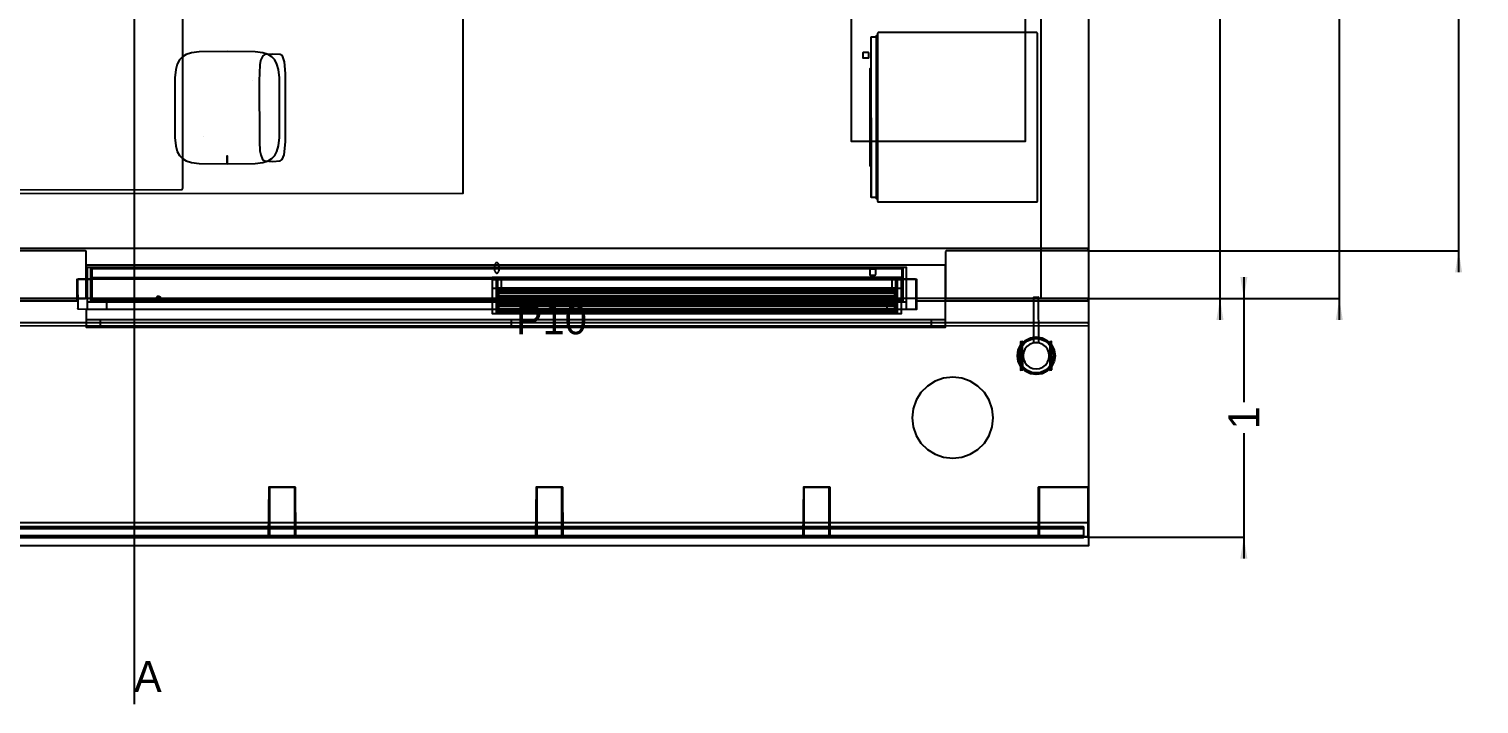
# Model space of a CAD drawing. Header units: metres. Extents: x 132.4 to 143.6, y -13.7 to 1.5.
# Drawn here: x 137.56 to 143.64, y -13.7 to -10.87 of the extents above; entities that cross this region are included whole.
import ezdxf

# ---------------------------------------------------------------- set-up
doc = ezdxf.new("R2010")
doc.units = ezdxf.units.M
for name, color, linetype in [('CORTE', 7, 'Continuous'), ('COTAS', 4, 'Continuous'), ('EJES', 3, 'Continuous'), ('TEXTOS', 7, 'Continuous'), ('VISTA', 8, 'Continuous')]:
    doc.layers.add(name, color=color, linetype=linetype)
doc.dimstyles.get("Standard").update_dxf_attribs({"dimtxt": 2.5, "dimasz": 2.5, "dimexe": 1.25, "dimexo": 0.625, "dimtad": 1, "dimcen": 2.5, "dimazin": 3, "dimtfac": 1, "dimtmove": 0, "dimatfit": 3})

# ---------------------------------------------------------------- blocks, each defined once
blk = doc.blocks.new('_CLOSEDFILLED')
at = {"color": 0, "linetype": 'BYBLOCK'}
blk.add_solid([(-1, 0.164), (0, 0), (-1, -0.164)], dxfattribs=at)
blk = doc.blocks.new('*D5')
for p, q in [((143.05, 0.09), (143.05, -5.87)), ((142, 0), (143.05, 0)), ((143.05, -6.13), (143.05, -12.09)), ((142, -12), (143.05, -12))]:
    blk.add_line(p, q)
at = {"layer": 'Defpoints'}
for p in [(142, 0), (143.05, 0), (142, -12)]:
    blk.add_point(p, dxfattribs=at)
at = {"layer": 'COTAS', "xscale": 0.09, "yscale": 0.09}
for p, rotation in [((143.05, 0), 270), ((143.05, -12), 90)]:
    blk.add_blockref('_CLOSEDFILLED', p, dxfattribs=dict(at, rotation=rotation))
at = {"layer": 'COTAS', "insert": (143.05, -6), "char_height": 0.13, "attachment_point": 5, "rotation": 90}
blk.add_mtext('12', dxfattribs=at)
blk = doc.blocks.new('*D7')
for p, q in [((142.55, -5.91), (142.55, -8.935)), ((142, -6), (142.55, -6)), ((142.55, -9.065), (142.55, -12.09)), ((142, -12), (142.55, -12))]:
    blk.add_line(p, q)
at = {"layer": 'Defpoints'}
for p in [(142, -6), (142.55, -6), (142, -12)]:
    blk.add_point(p, dxfattribs=at)
at = {"layer": 'COTAS', "xscale": 0.09, "yscale": 0.09}
for p, rotation in [((142.55, -6), 270), ((142.55, -12), 90)]:
    blk.add_blockref('_CLOSEDFILLED', p, dxfattribs=dict(at, rotation=rotation))
at = {"layer": 'COTAS', "insert": (142.55, -9), "char_height": 0.13, "attachment_point": 5, "rotation": 90}
blk.add_mtext('6', dxfattribs=at)
blk = doc.blocks.new('*D12')
for p, q in [((143.55, -8.98), (143.55, -10.175)), ((142, -9.07), (143.55, -9.07)), ((143.55, -10.695), (143.55, -11.89)), ((142, -11.8), (143.55, -11.8))]:
    blk.add_line(p, q)
at = {"layer": 'Defpoints'}
for p in [(142, -9.07), (143.55, -9.07), (142, -11.8)]:
    blk.add_point(p, dxfattribs=at)
at = {"layer": 'COTAS', "xscale": 0.09, "yscale": 0.09}
for p, rotation in [((143.55, -9.07), 270), ((143.55, -11.8), 90)]:
    blk.add_blockref('_CLOSEDFILLED', p, dxfattribs=dict(at, rotation=rotation))
at = {"layer": 'COTAS', "insert": (143.55, -10.435), "char_height": 0.13, "attachment_point": 5, "rotation": 90}
blk.add_mtext('2,73', dxfattribs=at)
blk = doc.blocks.new('*D14')
for p, q in [((142.65, -11.91), (142.65, -12.435)), ((142, -12), (142.65, -12)), ((142.65, -12.565), (142.65, -13.09)), ((142, -13), (142.65, -13))]:
    blk.add_line(p, q)
at = {"layer": 'Defpoints'}
for p in [(142, -12), (142.65, -12), (142, -13)]:
    blk.add_point(p, dxfattribs=at)
at = {"layer": 'COTAS', "xscale": 0.09, "yscale": 0.09}
for p, rotation in [((142.65, -12), 270), ((142.65, -13), 90)]:
    blk.add_blockref('_CLOSEDFILLED', p, dxfattribs=dict(at, rotation=rotation))
at = {"layer": 'COTAS', "insert": (142.65, -12.5), "char_height": 0.13, "attachment_point": 5, "rotation": 90}
blk.add_mtext('1', dxfattribs=at)

msp = doc.modelspace()

# ---------------------------------------------------------------- linework, layer by layer
at = {"layer": 'CORTE'}
for points in [[(141.8, -9.5632), (141.8, -11.9955), (141.8005, -11.997), (141.8008, -11.9981), (141.8011, -11.9984), (141.8013, -11.9987), (141.8017, -11.999), (141.8019, -11.9992), (141.8034, -11.9997), (141.8045, -12), (141.918, -12), (141.9955, -12), (141.997, -11.9995), (141.9981, -11.9992), (141.9984, -11.9989), (141.9987, -11.9987), (141.9989, -11.9984), (141.9992, -11.9981), (141.9995, -11.997), (142, -11.9955), (142, -9.5632)], [(137.4445, -12), (137.653, -12), (137.7955, -12), (137.797, -11.9995), (137.7981, -11.9992), (137.7984, -11.9989), (137.7987, -11.9987), (137.7989, -11.9984), (137.7992, -11.9981), (137.7995, -11.997), (137.8, -11.9955), (137.8, -11.918), (137.8, -11.8045), (137.7997, -11.8034), (137.7992, -11.8019), (137.799, -11.8017), (137.7987, -11.8013), (137.7984, -11.8011), (137.7981, -11.8008), (137.797, -11.8005), (137.7955, -11.8), (137.653, -11.8), (137.4445, -11.8)]]:
    msp.add_lwpolyline(points, dxfattribs=at)
msp.add_lwpolyline([(141.401, -11.8017), (141.4008, -11.8019), (141.4003, -11.8034), (141.4, -11.8045), (141.4, -11.918), (141.4, -11.9955), (141.4005, -11.997), (141.4008, -11.9981), (141.4011, -11.9984), (141.4013, -11.9987), (141.4017, -11.999), (141.4019, -11.9992), (141.4034, -11.9997), (141.4045, -12), (141.7556, -12), (141.9955, -12), (141.997, -11.9995), (141.9981, -11.9992), (141.9984, -11.9989), (141.9987, -11.9987), (141.9989, -11.9984), (141.9992, -11.9981), (141.9995, -11.997), (142, -11.9955), (142, -11.918), (142, -11.8045), (141.9997, -11.8034), (141.9992, -11.8019), (141.999, -11.8017), (141.9987, -11.8013), (141.9984, -11.8011), (141.9981, -11.8008), (141.997, -11.8005), (141.9955, -11.8), (141.7556, -11.8), (141.4045, -11.8), (141.4034, -11.8003), (141.4019, -11.8008), (141.4017, -11.801), (141.4013, -11.8013), (141.401, -11.8017)], close=True, dxfattribs=at)
at = {"layer": 'EJES'}
msp.add_line((138, 0.5), (138, -13.7), dxfattribs=at)
at = {"layer": 'VISTA'}
for points in [[(141.735, -8.885), (141.377, -10.0888), (141.0327, -8.885), (141.005, -8.885), (141.005, -11.34), (141.735, -11.34), (141.735, -8.885)], [(136.9212, -11.5595), (139.3795, -11.5588), (139.3788, -9.4205), (136.9205, -9.4212), (136.9212, -11.5595)], [(137.2965, -11.5416), (137.303, -11.545), (138.2016, -11.5435), (138.205, -11.537), (138.2035, -9.8784), (138.197, -9.875), (137.303, -9.875), (137.2973, -9.8773), (137.295, -9.883), (137.2965, -11.5416)], [(141.108, -11.575), (141.111, -11.572), (141.111, -10.908), (141.108, -10.905), (141.09, -10.905), (141.087, -10.908), (141.0879, -11.5741), (141.108, -11.575)], [(141.0895, -11.575), (141.1085, -11.575), (141.1103, -11.5743), (141.111, -11.5725), (141.111, -10.9075), (141.1103, -10.9057), (141.1085, -10.905), (141.0895, -10.905), (141.0877, -10.9057), (141.087, -10.9075), (141.087, -11.5725), (141.0877, -11.5743), (141.0895, -11.575)], [(141.1105, -10.905), (141.1145, -10.905), (141.1149, -10.9049), (141.115, -10.9045), (141.115, -10.8995), (141.1149, -10.8991), (141.1145, -10.899), (141.1105, -10.899), (141.1101, -10.8991), (141.11, -10.8995), (141.11, -10.9045), (141.1101, -10.9049), (141.1105, -10.905)], [(141.11, -11.5745), (141.1145, -11.575), (141.115, -10.9055), (141.1105, -10.9051), (141.11, -11.5745)], [(141.11, -11.5745), (141.1145, -11.575), (141.115, -10.9055), (141.1105, -10.9051), (141.11, -11.5745)], [(141.118, -11.595), (141.782, -11.595), (141.7841, -11.5941), (141.785, -11.592), (141.785, -10.888), (141.7841, -10.8859), (141.782, -10.885), (141.118, -10.885), (141.1159, -10.8859), (141.115, -10.888), (141.115, -11.592), (141.1159, -11.5941), (141.118, -11.595)], [(138.2024, -11.4135), (138.2186, -11.4231), (138.2405, -11.4298), (138.2729, -11.4337), (138.39, -11.435), (138.39, -11.4018), (138.39, -11.435), (138.5071, -11.4337), (138.5395, -11.4298), (138.5614, -11.4231), (138.5776, -11.4135), (138.5899, -11.4004), (138.5989, -11.3831), (138.6051, -11.3597), (138.6088, -11.3251), (138.61, -11.2), (138.6088, -11.0749), (138.6051, -11.0403), (138.5989, -11.0169), (138.5899, -10.9996), (138.5776, -10.9865), (138.5614, -10.9769), (138.5395, -10.9702), (138.5071, -10.9663), (138.39, -10.965), (138.2729, -10.9663), (138.2405, -10.9702), (138.2186, -10.9769), (138.2024, -10.9865), (138.1901, -10.9996), (138.1811, -11.0169), (138.1749, -11.0403), (138.1712, -11.0749), (138.1712, -11.3251), (138.1749, -11.3597), (138.1811, -11.3831), (138.1901, -11.4004), (138.2024, -11.4135)], [(138.5252, -11.3437), (138.5274, -11.3803), (138.5308, -11.3976), (138.5385, -11.4168), (138.5475, -11.4229), (138.5802, -11.425), (138.6125, -11.4229), (138.621, -11.4168), (138.6296, -11.3976), (138.635, -11.3437), (138.635, -11.0563), (138.6304, -11.0079), (138.6215, -10.9832), (138.6124, -10.9771), (138.5798, -10.975), (138.5475, -10.9771), (138.539, -10.9832), (138.5304, -11.0024), (138.5275, -11.0197), (138.5243, -11.0874), (138.5252, -11.3437)], [(141.0539, -10.9696), (141.0538, -10.9697), (141.0537, -10.9701), (141.0535, -10.9707), (141.0535, -10.9782), (141.0535, -10.9893), (141.0536, -10.9897), (141.0538, -10.9903), (141.0539, -10.9904), (141.054, -10.9905), (141.0541, -10.9906), (141.0542, -10.9907), (141.0546, -10.9908), (141.0552, -10.991), (141.0639, -10.991), (141.0768, -10.991), (141.0772, -10.9909), (141.0778, -10.9907), (141.0779, -10.9906), (141.078, -10.9905), (141.0781, -10.9904), (141.0782, -10.9903), (141.0784, -10.9897), (141.0785, -10.9893), (141.0785, -10.9782), (141.0785, -10.9707), (141.0783, -10.9701), (141.0782, -10.9697), (141.0781, -10.9696), (141.078, -10.9695), (141.0779, -10.9694), (141.0778, -10.9693), (141.0772, -10.9691), (141.0768, -10.969), (141.0639, -10.969), (141.0552, -10.969), (141.0546, -10.9692), (141.0542, -10.9693), (141.0541, -10.9694), (141.054, -10.9695), (141.0539, -10.9696)], [(141.1125, -11.4996), (141.1151, -11.5), (141.1155, -10.9804), (141.1129, -10.9804), (141.1125, -11.4996)], [(141.1125, -11.4996), (141.1151, -11.5), (141.1155, -10.9804), (141.1129, -10.9804), (141.1125, -11.4996)], [(141.1125, -11.4996), (141.1151, -11.5), (141.1155, -10.9804), (141.1129, -10.9804), (141.1125, -11.4996)], [(141.087, -11.443), (141.087, -11.037), (141.085, -11.035), (141.083, -11.037), (141.0836, -11.4444), (141.087, -11.443)], [(138.4978, -11.0849), (138.4978, -11.0849), (138.4978, -11.0849), (138.4978, -11.0849)], [(138.2901, -11.3214), (138.2901, -11.3214), (138.2901, -11.3214), (138.2901, -11.3214)], [(138.5802, -11.425), (138.5802, -11.425), (138.5802, -11.425), (138.5802, -11.425)], [(141.1105, -11.581), (141.1145, -11.581), (141.1149, -11.5809), (141.115, -11.5805), (141.115, -11.5755), (141.1149, -11.5751), (141.1145, -11.575), (141.1105, -11.575), (141.1101, -11.5751), (141.11, -11.5755), (141.11, -11.5805), (141.1101, -11.5809), (141.1105, -11.581)], [(137.819, -11.9185), (137.819, -11.8695), (141.221, -11.8695), (141.221, -11.9185), (141.278, -11.9185), (141.278, -12.0455), (137.8, -12.0455), (137.8, -12.1), (141.4, -12.1), (141.4, -11.86), (137.8, -11.86), (137.8, -11.9185), (137.819, -11.9185)], [(137.804, -11.8705), (137.804, -12.0135), (137.819, -12.0135), (137.819, -11.8705), (137.804, -11.8705)], [(137.819, -12.0135), (137.822, -12.0135), (137.822, -11.8705), (137.819, -11.8705), (137.819, -12.0135)], [(137.819, -11.8765), (137.819, -12.0075), (137.825, -12.0075), (137.825, -11.8765), (137.819, -11.8765)], [(137.822, -11.8735), (141.218, -11.8735), (141.218, -11.8705), (137.822, -11.8705), (137.822, -11.8735)], [(137.822, -11.9115), (141.218, -11.9115), (141.218, -11.8735), (137.822, -11.8735), (137.822, -11.9115)], [(139.531, -11.8715), (139.5308, -11.8688), (139.5307, -11.8666), (139.5303, -11.8641), (139.5299, -11.862), (139.5292, -11.8597), (139.5286, -11.8578), (139.5276, -11.8559), (139.5269, -11.8543), (139.5257, -11.8529), (139.5248, -11.8517), (139.5235, -11.8508), (139.5224, -11.8501), (139.5211, -11.8497), (139.52, -11.8495), (139.5187, -11.8498), (139.5176, -11.8501), (139.5163, -11.8509), (139.5152, -11.8517), (139.5141, -11.8531), (139.5131, -11.8543), (139.5122, -11.8562), (139.5114, -11.8578), (139.5107, -11.8601), (139.5101, -11.862), (139.5096, -11.8645), (139.5093, -11.8666), (139.5091, -11.8693), (139.509, -11.8715), (139.5092, -11.8742), (139.5093, -11.8764), (139.5097, -11.8789), (139.5101, -11.881), (139.5108, -11.8833), (139.5114, -11.8852), (139.5124, -11.8871), (139.5131, -11.8887), (139.5143, -11.8901), (139.5152, -11.8913), (139.5165, -11.8922), (139.5176, -11.8929), (139.5189, -11.8933), (139.52, -11.8935), (139.5213, -11.8932), (139.5224, -11.8929), (139.5237, -11.8921), (139.5248, -11.8913), (139.5259, -11.8899), (139.5269, -11.8887), (139.5278, -11.8868), (139.5286, -11.8852), (139.5293, -11.8829), (139.5299, -11.881), (139.5304, -11.8785), (139.5307, -11.8764), (139.5309, -11.8737), (139.531, -11.8715)], [(141.0834, -11.8774), (141.0825, -11.8795), (141.0825, -11.8985), (141.0834, -11.9006), (141.0855, -11.9015), (141.1045, -11.9015), (141.1066, -11.9006), (141.1075, -11.8985), (141.1075, -11.8795), (141.1066, -11.8774), (141.1045, -11.8765), (141.0855, -11.8765), (141.0834, -11.8774)], [(141.218, -12.0135), (141.221, -12.0135), (141.221, -11.8705), (141.218, -11.8705), (141.218, -12.0135)], [(141.221, -11.8705), (141.221, -12.0135), (141.236, -12.0135), (141.236, -11.8705), (141.221, -11.8705)], [(141.273, -12.0445), (141.2758, -12.0433), (141.277, -12.0405), (141.277, -11.9235), (141.2758, -11.9207), (141.273, -11.9195), (137.767, -11.9195), (137.7642, -11.9207), (137.763, -11.9235), (137.7642, -12.0433), (141.273, -12.0445)], [(137.7647, -11.9212), (137.7645, -11.9217), (137.7645, -11.921), (137.7647, -11.9212)], [(137.805, -11.9209), (137.8047, -11.9212), (137.8044, -11.9223), (137.804, -11.9235), (137.804, -11.9815), (137.804, -12.0405), (137.8044, -12.0416), (137.8047, -12.0428), (137.805, -12.0431), (137.8052, -12.0433), (137.8054, -12.0435), (137.8057, -12.0438), (137.8068, -12.0441), (137.808, -12.0445), (137.8447, -12.0445), (137.882, -12.0445), (137.8831, -12.0441), (137.8843, -12.0438), (137.8846, -12.0435), (137.8848, -12.0433), (137.885, -12.0431), (137.8853, -12.0428), (137.8856, -12.0416), (137.886, -12.0405), (137.886, -12.0105), (137.822, -12.0105), (137.822, -11.9195), (137.808, -11.9195), (137.8068, -11.9199), (137.8057, -11.9202), (137.8054, -11.9205), (137.8052, -11.9207), (137.805, -11.9209)], [(139.5006, -11.9121), (139.5, -11.9135), (139.5, -11.9545), (139.5006, -11.9559), (139.502, -11.9565), (139.538, -11.9565), (139.5394, -11.9559), (139.54, -11.9545), (139.54, -11.9135), (139.5394, -11.9121), (139.538, -11.9115), (139.502, -11.9115), (139.5006, -11.9121)], [(139.5, -11.9215), (139.5, -12.0075), (139.518, -12.0075), (139.518, -11.9215), (139.5, -11.9215)], [(139.518, -11.9625), (141.197, -11.9625), (141.197, -11.9565), (139.518, -11.9565), (139.518, -11.9625)], [(139.518, -11.9565), (139.518, -11.9625), (139.53, -11.9625), (139.53, -11.9565), (139.518, -11.9565)], [(141.193, -11.9565), (141.195, -11.9545), (141.195, -11.9135), (141.193, -11.9115), (139.522, -11.9115), (139.52, -11.9135), (139.52, -11.9545), (139.522, -11.9565), (141.193, -11.9565)], [(139.52, -11.9755), (141.195, -11.9755), (141.195, -11.9215), (139.52, -11.9215), (139.52, -11.9755)], [(139.52, -11.9645), (141.195, -11.9645), (141.195, -11.9625), (139.52, -11.9625), (139.52, -11.9645)], [(139.52, -11.9625), (139.52, -11.9645), (139.53, -11.9645), (139.53, -11.9625), (139.52, -11.9625)], [(141.195, -11.9735), (141.195, -11.969), (141.195, -11.9645), (140.3509, -11.9645), (139.52, -11.9645), (139.52, -11.969), (139.52, -11.9735), (140.3641, -11.9735), (141.195, -11.9735)], [(139.5225, -12.0015), (141.1925, -12.0015), (141.1925, -11.9215), (139.5225, -11.9215), (139.5225, -12.0015)], [(141.154, -12.0405), (141.1544, -12.0416), (141.1547, -12.0428), (141.155, -12.0431), (141.1552, -12.0433), (141.1554, -12.0435), (141.1945, -12.0435), (141.1945, -12.0445), (141.1947, -12.0445), (141.232, -12.0445), (141.2331, -12.0441), (141.2343, -12.0438), (141.2346, -12.0435), (141.2348, -12.0433), (141.235, -12.0431), (141.2353, -12.0428), (141.2356, -12.0416), (141.236, -12.0405), (141.236, -11.9815), (141.236, -11.9235), (141.2356, -11.9223), (141.2353, -11.9212), (141.235, -11.9209), (141.2348, -11.9207), (141.2346, -11.9205), (141.2343, -11.9202), (141.2331, -11.9199), (141.232, -11.9195), (141.218, -11.9195), (141.218, -12.0105), (141.154, -12.0105), (141.154, -12.0175), (141.197, -12.0175), (141.197, -12.0305), (141.154, -12.0305), (141.154, -12.0405)], [(141.1756, -11.9121), (141.175, -11.9135), (141.175, -11.9545), (141.1756, -11.9559), (141.177, -11.9565), (141.213, -11.9565), (141.2144, -11.9559), (141.215, -11.9545), (141.215, -11.9135), (141.2144, -11.9121), (141.213, -11.9115), (141.177, -11.9115), (141.1756, -11.9121)], [(141.185, -11.9565), (141.185, -11.9625), (141.197, -11.9625), (141.197, -11.9565), (141.185, -11.9565)], [(141.185, -11.9625), (141.185, -11.9645), (141.195, -11.9645), (141.195, -11.9625), (141.185, -11.9625)], [(141.197, -11.9215), (141.197, -12.0075), (141.215, -12.0075), (141.215, -11.9215), (141.197, -11.9215)], [(141.2755, -11.921), (141.2755, -11.9217), (141.2753, -11.9212), (141.2755, -11.921)], [(141.9955, -13), (142, -12.9955), (142, -12.0045), (141.9955, -12), (133.0045, -12), (133, -12.0045), (133, -12.9955), (133.0019, -12.9992), (141.9955, -13)], [(137.822, -12.0105), (141.218, -12.0105), (141.218, -12.0075), (137.822, -12.0075), (137.822, -12.0105)], [(137.822, -12.0135), (141.218, -12.0135), (141.218, -12.0105), (137.822, -12.0105), (137.822, -12.0135)], [(138.0946, -12.0007), (138.0943, -11.9954), (138.098, -11.9906), (138.1041, -11.9898), (138.1089, -11.9935), (138.1094, -12.0007), (138.1051, -12.0052), (138.0988, -12.0052), (138.0946, -12.0007)], [(139.5, -12.0105), (139.5, -12.0625), (139.518, -12.0625), (139.518, -12.0105), (139.5, -12.0105)], [(139.518, -12.0075), (141.197, -12.0075), (141.197, -12.0015), (139.518, -12.0015), (139.518, -12.0075)], [(139.518, -12.0015), (139.518, -12.0075), (139.53, -12.0075), (139.53, -12.0015), (139.518, -12.0015)], [(139.518, -12.0075), (139.518, -12.0115), (139.53, -12.0115), (139.53, -12.0075), (139.518, -12.0075)], [(139.518, -12.0175), (141.197, -12.0175), (141.197, -12.0115), (139.518, -12.0115), (139.518, -12.0175)], [(139.518, -12.0115), (139.518, -12.0175), (139.53, -12.0175), (139.53, -12.0115), (139.518, -12.0115)], [(139.52, -11.9755), (141.195, -11.9755), (141.195, -11.9735), (139.52, -11.9735), (139.52, -11.9755)], [(139.52, -11.9735), (139.52, -11.9755), (139.53, -11.9755), (139.53, -11.9735), (139.52, -11.9735)], [(139.52, -12.0305), (141.195, -12.0305), (141.195, -12.0105), (139.52, -12.0105), (139.52, -12.0305)], [(139.52, -12.0195), (141.195, -12.0195), (141.195, -12.0175), (139.52, -12.0175), (139.52, -12.0195)], [(139.52, -12.0175), (139.52, -12.0195), (139.53, -12.0195), (139.53, -12.0175), (139.52, -12.0175)], [(141.195, -12.0285), (141.195, -12.024), (141.195, -12.0195), (140.3509, -12.0195), (139.52, -12.0195), (139.52, -12.024), (139.52, -12.0285), (140.3641, -12.0285), (141.195, -12.0285)], [(139.52, -12.0305), (141.195, -12.0305), (141.195, -12.0285), (139.52, -12.0285), (139.52, -12.0305)], [(139.52, -12.0285), (139.52, -12.0305), (139.53, -12.0305), (139.53, -12.0285), (139.52, -12.0285)], [(139.5225, -11.9905), (141.1925, -11.9905), (141.1925, -11.9735), (139.5225, -11.9735), (139.5225, -11.9905)], [(139.5225, -11.9735), (139.5225, -11.9905), (139.5285, -11.9905), (139.5285, -11.9735), (139.5225, -11.9735)], [(139.5225, -11.9905), (141.1925, -11.9905), (141.1925, -11.9885), (139.5225, -11.9885), (139.5225, -11.9905)], [(139.5225, -11.9885), (139.5225, -11.9905), (139.5325, -11.9905), (139.5325, -11.9885), (139.5225, -11.9885)], [(141.1925, -11.9995), (141.1925, -11.995), (141.1925, -11.9905), (140.3509, -11.9905), (139.5225, -11.9905), (139.5225, -11.995), (139.5225, -11.9995), (140.3641, -11.9995), (141.1925, -11.9995)], [(139.5225, -12.0015), (141.1925, -12.0015), (141.1925, -11.9995), (139.5225, -11.9995), (139.5225, -12.0015)], [(139.5225, -11.9995), (139.5225, -12.0015), (139.5325, -12.0015), (139.5325, -11.9995), (139.5225, -11.9995)], [(139.5225, -12.0565), (141.1925, -12.0565), (141.1925, -12.0105), (139.5225, -12.0105), (139.5225, -12.0565)], [(139.5225, -12.0455), (141.1925, -12.0455), (141.1925, -12.0285), (139.5225, -12.0285), (139.5225, -12.0455)], [(139.5225, -12.0285), (139.5225, -12.0455), (139.5285, -12.0455), (139.5285, -12.0285), (139.5225, -12.0285)], [(140.9396, -12.0057), (140.9336, -12.0045), (140.9302, -11.9994), (140.9311, -11.9935), (140.9359, -11.9898), (140.942, -11.9906), (140.9457, -11.9954), (140.9447, -12.0022), (140.9396, -12.0057)], [(141.1825, -11.9885), (141.1825, -11.9905), (141.1925, -11.9905), (141.1925, -11.9885), (141.1825, -11.9885)], [(141.1825, -11.9995), (141.1825, -12.0015), (141.1925, -12.0015), (141.1925, -11.9995), (141.1825, -11.9995)], [(141.185, -11.9735), (141.185, -11.9755), (141.195, -11.9755), (141.195, -11.9735), (141.185, -11.9735)], [(141.185, -12.0015), (141.185, -12.0075), (141.197, -12.0075), (141.197, -12.0015), (141.185, -12.0015)], [(141.185, -12.0115), (141.185, -12.0175), (141.197, -12.0175), (141.197, -12.0115), (141.185, -12.0115)], [(141.185, -12.0175), (141.185, -12.0195), (141.195, -12.0195), (141.195, -12.0175), (141.185, -12.0175)], [(141.185, -12.0285), (141.185, -12.0305), (141.195, -12.0305), (141.195, -12.0285), (141.185, -12.0285)], [(141.1865, -11.9735), (141.1865, -11.9905), (141.1925, -11.9905), (141.1925, -11.9735), (141.1865, -11.9735)], [(141.1865, -12.0285), (141.1865, -12.0455), (141.1925, -12.0455), (141.1925, -12.0285), (141.1865, -12.0285)], [(141.197, -12.0105), (141.197, -12.0625), (141.215, -12.0625), (141.215, -12.0105), (141.197, -12.0105)], [(141.791, -12.184), (141.79, -11.995), (141.769, -11.996), (141.7693, -12.1847), (141.791, -12.184)], [(137.7645, -12.043), (137.7645, -12.0423), (137.7647, -12.0428), (137.7645, -12.043)], [(137.8, -12.09), (137.8, -12.12), (141.4, -12.12), (141.4, -12.09), (137.8, -12.09)], [(137.86, -12.12), (137.86, -12.1055), (137.86, -12.09), (137.831, -12.09), (137.8, -12.09), (137.8, -12.1045), (137.8, -12.12), (137.829, -12.12), (137.86, -12.12)], [(139.518, -12.0625), (141.197, -12.0625), (141.197, -12.0565), (139.518, -12.0565), (139.518, -12.0625)], [(139.518, -12.0565), (139.518, -12.0625), (139.53, -12.0625), (139.53, -12.0565), (139.518, -12.0565)], [(139.5225, -12.0455), (141.1925, -12.0455), (141.1925, -12.0435), (139.5225, -12.0435), (139.5225, -12.0455)], [(139.5225, -12.0435), (139.5225, -12.0455), (139.5325, -12.0455), (139.5325, -12.0435), (139.5225, -12.0435)], [(141.1925, -12.0545), (141.1925, -12.05), (141.1925, -12.0455), (140.3509, -12.0455), (139.5225, -12.0455), (139.5225, -12.05), (139.5225, -12.0545), (140.3641, -12.0545), (141.1925, -12.0545)], [(139.5225, -12.0565), (141.1925, -12.0565), (141.1925, -12.0545), (139.5225, -12.0545), (139.5225, -12.0565)], [(139.5225, -12.0545), (139.5225, -12.0565), (139.5325, -12.0565), (139.5325, -12.0545), (139.5225, -12.0545)], [(139.62, -12.12), (139.62, -12.1055), (139.62, -12.09), (139.6006, -12.09), (139.58, -12.09), (139.58, -12.1045), (139.58, -12.12), (139.5994, -12.12), (139.62, -12.12)], [(141.1825, -12.0435), (141.1825, -12.0455), (141.1925, -12.0455), (141.1925, -12.0435), (141.1825, -12.0435)], [(141.1825, -12.0545), (141.1825, -12.0565), (141.1925, -12.0565), (141.1925, -12.0545), (141.1825, -12.0545)], [(141.185, -12.0565), (141.185, -12.0625), (141.197, -12.0625), (141.197, -12.0565), (141.185, -12.0565)], [(141.2753, -12.0428), (141.2755, -12.0423), (141.2755, -12.043), (141.2753, -12.0428)], [(141.4, -12.12), (141.4, -12.1055), (141.4, -12.09), (141.371, -12.09), (141.34, -12.09), (141.34, -12.1045), (141.34, -12.12), (141.369, -12.12), (141.4, -12.12)], [(134.0005, -12.114), (142, -12.1135), (141.9995, -12.102), (134.0005, -12.1021), (134.0005, -12.114)], [(141.7556, -12.3151), (141.7336, -12.3039), (141.7161, -12.2864), (141.7049, -12.2644), (141.701, -12.24), (141.7049, -12.2156), (141.7161, -12.1936), (141.7336, -12.1761), (141.7556, -12.1649), (141.78, -12.161), (141.8044, -12.1649), (141.8264, -12.1761), (141.8439, -12.1936), (141.8551, -12.2156), (141.859, -12.24), (141.8551, -12.2644), (141.8439, -12.2864), (141.8264, -12.3039), (141.8044, -12.3151), (141.78, -12.319), (141.7556, -12.3151)], [(141.78, -12.161), (141.8044, -12.1649), (141.8264, -12.1761), (141.8439, -12.1936), (141.8551, -12.2156), (141.859, -12.24), (141.8551, -12.2644), (141.8439, -12.2864), (141.8264, -12.3039), (141.8044, -12.3151), (141.78, -12.319), (141.7556, -12.3151), (141.7336, -12.3039), (141.7161, -12.2864), (141.7049, -12.2644), (141.701, -12.24), (141.7049, -12.2156), (141.7161, -12.1936), (141.7336, -12.1761), (141.7556, -12.1649), (141.78, -12.161)], [(141.7133, -12.2785), (141.7256, -12.2944), (141.7415, -12.3067), (141.7601, -12.3144), (141.78, -12.317), (141.7999, -12.3144), (141.8185, -12.3067), (141.8344, -12.2944), (141.8467, -12.2785), (141.8544, -12.2599), (141.857, -12.24), (141.8544, -12.2201), (141.8467, -12.2015), (141.8344, -12.1856), (141.8185, -12.1733), (141.7999, -12.1656), (141.78, -12.163), (141.7601, -12.1656), (141.7415, -12.1733), (141.7256, -12.1856), (141.7133, -12.2015), (141.7056, -12.2201), (141.703, -12.24), (141.7056, -12.2599), (141.7133, -12.2785)], [(141.7176, -12.276), (141.7105, -12.2586), (141.708, -12.24), (141.7105, -12.2214), (141.7176, -12.204), (141.7291, -12.1891), (141.744, -12.1776), (141.7614, -12.1705), (141.78, -12.168), (141.7986, -12.1705), (141.816, -12.1776), (141.8309, -12.1891), (141.8424, -12.204), (141.8495, -12.2214), (141.852, -12.24), (141.8495, -12.2586), (141.8424, -12.276), (141.8309, -12.2909), (141.816, -12.3024), (141.7986, -12.3095), (141.78, -12.312), (141.7614, -12.3095), (141.744, -12.3024), (141.7291, -12.2909), (141.7176, -12.276)], [(141.7235, -12.299), (141.7225, -12.18), (141.7145, -12.181), (141.7148, -12.2997), (141.7235, -12.299)], [(141.7942, -12.2931), (141.8075, -12.2876), (141.8189, -12.2789), (141.8276, -12.2675), (141.8331, -12.2542), (141.835, -12.24), (141.8331, -12.2258), (141.8276, -12.2125), (141.8189, -12.2011), (141.8075, -12.1924), (141.7942, -12.1869), (141.78, -12.185), (141.7658, -12.1869), (141.7525, -12.1924), (141.7411, -12.2011), (141.7324, -12.2125), (141.7269, -12.2258), (141.725, -12.24), (141.7269, -12.2542), (141.7324, -12.2675), (141.7411, -12.2789), (141.7525, -12.2876), (141.7658, -12.2931), (141.78, -12.295), (141.7942, -12.2931)], [(141.8455, -12.299), (141.8445, -12.18), (141.8365, -12.181), (141.8368, -12.2997), (141.8455, -12.299)], [(141.26, -12.5), (141.2643, -12.5378), (141.2768, -12.5738), (141.2971, -12.606), (141.324, -12.6329), (141.3562, -12.6532), (141.3922, -12.6657), (141.43, -12.67), (141.4678, -12.6657), (141.5038, -12.6532), (141.536, -12.6329), (141.5629, -12.606), (141.5832, -12.5738), (141.5957, -12.5378), (141.6, -12.5), (141.5957, -12.4622), (141.5832, -12.4262), (141.5629, -12.394), (141.536, -12.3671), (141.5038, -12.3468), (141.4678, -12.3343), (141.43, -12.33), (141.3922, -12.3343), (141.3562, -12.3468), (141.324, -12.3671), (141.2971, -12.394), (141.2768, -12.4262), (141.2643, -12.4622), (141.26, -12.5)], [(138.6747, -12.9997), (138.6747, -12.7903), (138.5653, -12.7903), (138.5653, -12.9997), (138.6747, -12.9997)], [(138.567, -12.998), (138.673, -12.998), (138.673, -12.792), (138.567, -12.792), (138.567, -12.998)], [(139.7947, -12.9997), (139.7947, -12.7903), (139.6853, -12.7903), (139.6853, -12.9997), (139.7947, -12.9997)], [(139.687, -12.998), (139.793, -12.998), (139.793, -12.792), (139.687, -12.792), (139.687, -12.998)], [(140.9147, -12.9997), (140.9147, -12.7903), (140.8053, -12.7903), (140.8053, -12.9997), (140.9147, -12.9997)], [(140.807, -12.998), (140.913, -12.998), (140.913, -12.792), (140.807, -12.792), (140.807, -12.998)], [(141.9997, -12.9997), (141.9997, -12.7903), (141.7903, -12.7903), (141.7903, -12.9997), (141.9997, -12.9997)], [(141.792, -12.998), (141.998, -12.998), (141.998, -12.792), (141.792, -12.792), (141.792, -12.998)], [(133, -13.035), (142, -13.035), (142, -12.94), (133, -12.94), (133, -13.035)], [(141.9783, -13.0025), (141.98, -13.0008), (141.98, -12.9592), (141.9783, -12.9575), (133.0217, -12.9575), (133.02, -12.9592), (133.0203, -13.0018), (141.9783, -13.0025)], [(141.9783, -12.994), (141.98, -12.9923), (141.98, -12.9677), (141.9783, -12.966), (133.0217, -12.966), (133.02, -12.9677), (133.0203, -12.9933), (141.9783, -12.994)]]:
    msp.add_lwpolyline(points, close=True, dxfattribs=at)
for points in [[(137.378, -12.01), (137.762, -12.01), (137.762, -11.9185), (137.819, -11.9185), (137.819, -11.8695), (141.221, -11.8695), (141.221, -11.9185), (141.278, -11.9185), (141.278, -12.01), (141.995, -12.01), (142, -12.005), (142, -11.795), (141.995, -11.79), (134.005, -11.79)], [(137.556, -13), (138.564, -13), (138.566, -12.79), (138.6747, -12.7903), (138.676, -13), (139.684, -13), (139.686, -12.79), (139.7947, -12.7903), (139.796, -13), (140.804, -13), (140.806, -12.79), (140.9147, -12.7903), (140.916, -13), (141.789, -13), (141.7903, -12.7903), (142, -12.789), (142, -12.116), (134.001, -12.115)]]:
    msp.add_lwpolyline(points, dxfattribs=at)

# ---------------------------------------------------------------- texts
at = {"layer": 'TEXTOS'}
for s, height, p in [('P10', 0.125, (139.6, -12.15)), ('A', 0.13, (138, -13.65))]:
    msp.add_text(s, height=height, dxfattribs=at).set_placement(p)

# ---------------------------------------------------------------- dimensions: what is measured, and where the dimension line sits
at = {"layer": 'COTAS'}
for base, p1, p2, picture, middle in [((143.05, 0), (142, 0), (142, -12), '*D5', (143.05, -6)), ((142.55, -6), (142, -6), (142, -12), '*D7', (142.55, -9)), ((143.55, -9.07), (142, -9.07), (142, -11.8), '*D12', (143.55, -10.435)), ((142.65, -12), (142, -12), (142, -13), '*D14', (142.65, -12.5))]:
    dim = msp.add_linear_dim(base=base, p1=p1, p2=p2, angle=90, dimstyle='Standard', override={"dimtxt": 0.13, "dimasz": 0.09}, dxfattribs=at)
    dim.commit()
    dim.dimension.update_dxf_attribs({"geometry": picture, "text_midpoint": middle})

doc.saveas('drawing.dxf')
